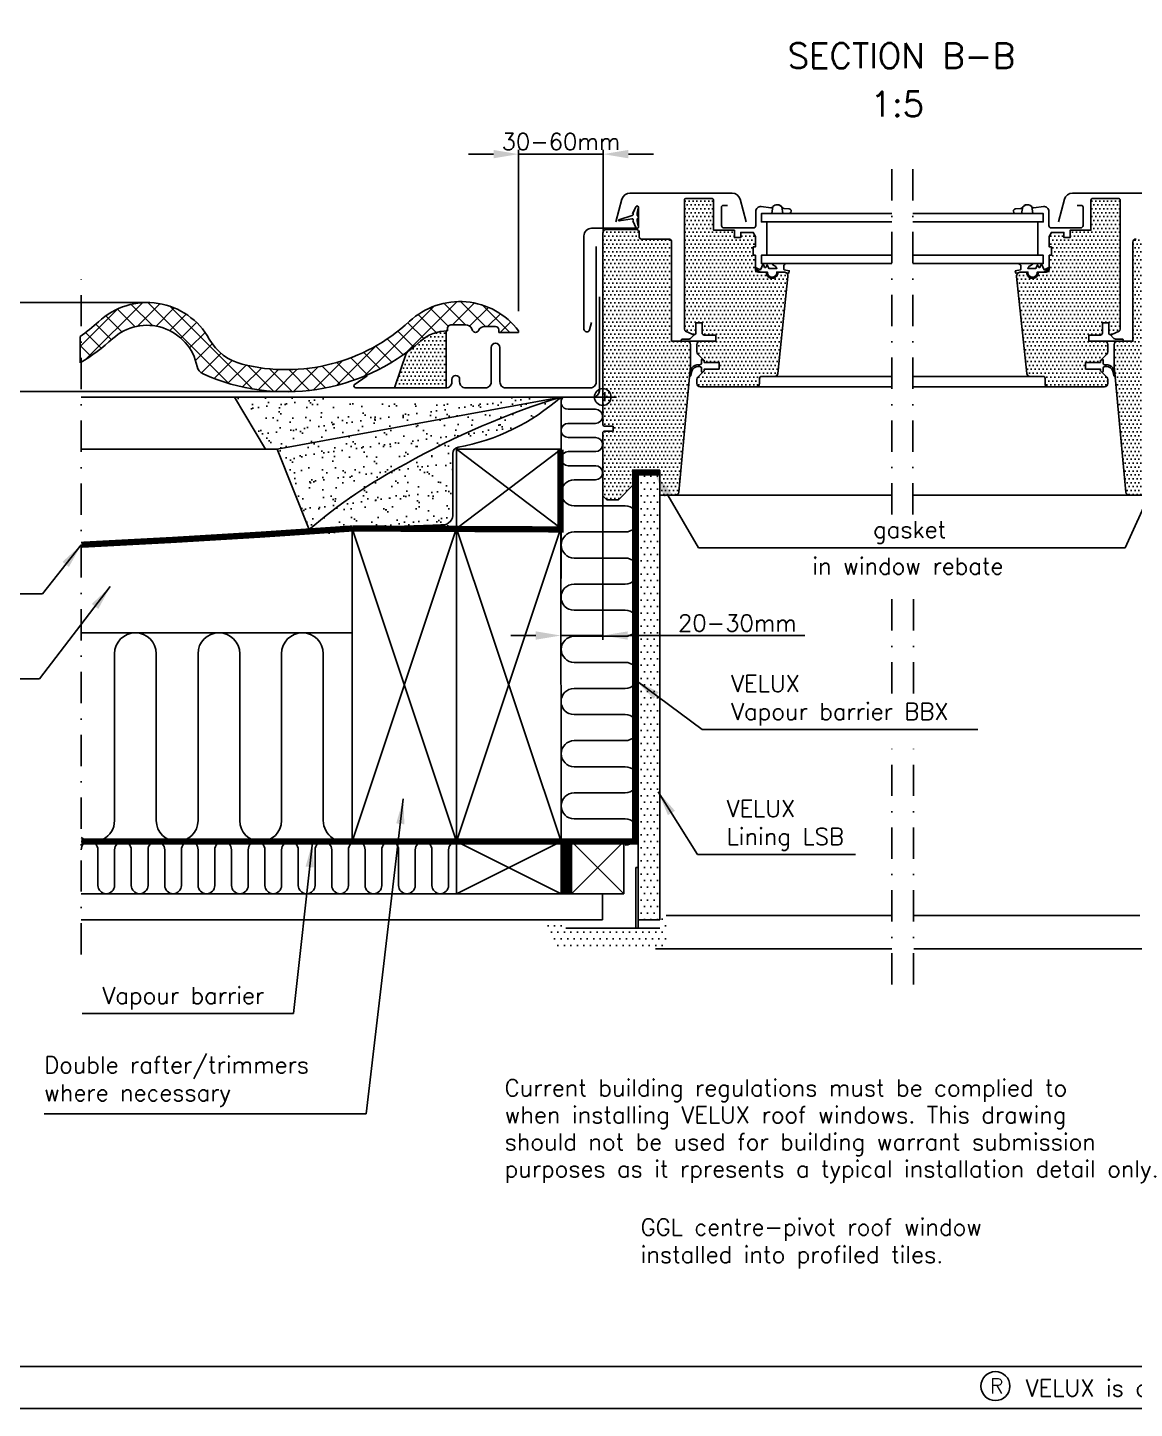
# Model space of a CAD drawing. Extents: x 0 to 1890, y 0 to 1390.
# Drawn here: x 1085 to 1615, y 0 to 662 of the extents above; entities that cross this region are included whole.
import ezdxf
from ezdxf.enums import TextEntityAlignment as Align

# ---------------------------------------------------------------- set-up
doc = ezdxf.new("R2010")
doc.units = 0
doc.header["$LTSCALE"] = 30
doc.header["$MEASUREMENT"] = 0
doc.header["$PDSIZE"] = 2
for name, pattern in [('DASHDOT', [1, 0.5, -0.25, 0, -0.25]), ('DASHED', [0.75, 0.5, -0.25]), ('HIDDEN', [0.375, 0.25, -0.125])]:
    doc.linetypes.add(name, pattern=pattern)
doc.layers.get('0').update_dxf_attribs({"linetype": 'CONTINUOUS'})
doc.layers.get('DEFPOINTS').update_dxf_attribs({"linetype": 'CONTINUOUS'})
for name, color, linetype in [('VELUX_BFX', 9, 'CONTINUOUS'), ('VELUX_FLASHING', 4, 'CONTINUOUS'), ('VELUX_FRAME', 6, 'CONTINUOUS'), ('VELUX_HATCH', 1, 'CONTINUOUS'), ('VELUX_INFO', 6, 'CONTINUOUS'), ('VELUX_INSIDE-COVERING', 7, 'CONTINUOUS'), ('VELUX_INSULATION', 1, 'CONTINUOUS'), ('VELUX_LINNING', 7, 'CONTINUOUS'), ('VELUX_ROOFCONSTRUCTION', 7, 'CONTINUOUS'), ('VELUX_ROOFINGMATERIAL', 3, 'CONTINUOUS'), ('VELUX_ROOFWINDOW', 7, 'CONTINUOUS'), ('VELUX_TEXT', 1, 'CONTINUOUS'), ('VELUX_UNDERROOF', 3, 'DASHED'), ('VELUX_VAPOUR-BARRIER', 1, 'HIDDEN')]:
    doc.layers.add(name, color=color, linetype=linetype)
doc.styles.add('ROMANS', font='romans')
doc.dimstyles.new('MLS_A3_1T5', dxfattribs={"dimtxt": 8, "dimasz": 12, "dimexe": 2, "dimexo": 0, "dimgap": 2, "dimtad": 1, "dimtoh": 1, "dimdec": 0, "dimzin": 0, "dimdsep": 46, "dimtxsty": 'ROMANS', "dimcen": 0.09, "dimclrd": 256, "dimclre": 256, "dimclrt": 256, "dimadec": 0, "dimazin": 0, "dimtfac": 1, "dimtdec": 0, "dimtix": 1, "dimtmove": 0, "dimatfit": 3, "dimfxl": 1, "dimtolj": 1, "dimtzin": 0, "dimarcsym": 0})

# ---------------------------------------------------------------- blocks, each defined once
blk = doc.blocks.new('*D3')
at = {"layer": 'DEFPOINTS', "color": 0}
for p in [(1320.25, 601.01), (1360.83, 563.57), (1320.25, 525.75)]:
    blk.add_point(p, dxfattribs=at)
at = {"layer": 'VELUX_INFO', "lineweight": -2}
for p, q in [((1320.25, 525.75), (1320.25, 603.01)), ((1360.83, 563.57), (1360.83, 603.01)), ((1308.25, 601.01), (1296.25, 601.01)), ((1360.83, 601.01), (1320.25, 601.01)), ((1372.83, 601.01), (1384.83, 601.01))]:
    blk.add_line(p, q, dxfattribs=at)
at = {"layer": 'VELUX_INFO'}
for points in [[(1308.25, 603.01), (1308.25, 599.01), (1320.25, 601.01)], [(1372.83, 603.01), (1372.83, 599.01), (1360.83, 601.01)]]:
    blk.add_solid(points, dxfattribs=at)
at = {"layer": 'VELUX_INFO', "insert": (1340.54, 607.01), "char_height": 8, "attachment_point": 5, "style": 'ROMANS'}
blk.add_mtext('\\A1;30-60mm', dxfattribs=at)
blk = doc.blocks.new('*X2')
at = {"color": 0}
for p, q in [((1066.34, 571.37), (1090.79, 595.81)), ((1104.35, 583.87), (1092.38, 595.84)), ((910.18, 574.31), (928.27, 592.39)), ((912.94, 568.23), (940.02, 595.3)), ((930.15, 581.29), (922.41, 589.03)), ((936.48, 583.8), (928.01, 592.27)), ((944.76, 584.36), (934.6, 594.51)), ((937.6, 584.05), (948.37, 594.82)), ((981.33, 556.62), (942.58, 595.37)), ((946.5, 584.11), (955.2, 592.81)), ((953.14, 581.91), (960.98, 589.75)), ((992.81, 553.98), (953.25, 593.54)), ((1046.2, 560.07), (1079.78, 593.65)), ((1080.68, 581.03), (1072.05, 589.65)), ((1086.52, 584.02), (1077.73, 592.81)), ((1094.73, 584.65), (1084.38, 595)), ((1088.47, 584.65), (1098.97, 595.15)), ((1096.72, 584.07), (1105.73, 593.08)), ((1115.97, 581.09), (1102.94, 594.12)), ((1105.36, 583.87), (1111.5, 590.01)), ((925.1, 577.5), (917.6, 585)), ((958.41, 578.34), (965.9, 585.83)), ((1074.75, 578.11), (1067.19, 585.67)), ((1085.63, 581.82), (1086.2, 582.39)), ((1111.42, 581.09), (1116.42, 586.09)), ((920.29, 573.47), (912.75, 581.01)), ((962.52, 573.62), (969.99, 581.08)), ((965.41, 567.66), (973.42, 575.67)), ((1064.87, 570.31), (1057.26, 577.93)), ((1069.92, 574.1), (1062.39, 581.64)), ((915.2, 569.73), (910.18, 574.74)), ((968.22, 561.63), (977.64, 571.05)), ((1032.96, 555.66), (1051.93, 574.63)), ((1053.87, 563.64), (1045.97, 571.53)), ((1059.52, 566.82), (1051.79, 574.55)), ((974.38, 558.96), (982.99, 567.57)), ((980.99, 556.73), (989.65, 565.39)), ((988.01, 554.91), (997.13, 564.03)), ((1002.8, 552.84), (990.42, 565.22)), ((995.51, 553.57), (1005.25, 563.31)), ((1011.78, 552.69), (1000.87, 563.6)), ((1003.57, 552.79), (1014.17, 563.39)), ((1020.03, 553.28), (1010.08, 563.24)), ((1012.33, 552.71), (1024.21, 564.59)), ((1027.68, 554.47), (1018.4, 563.75)), ((1021.99, 553.53), (1036.03, 567.57)), ((1034.83, 556.16), (1026.05, 564.94)), ((1041.55, 558.28), (1033.15, 566.68)), ((1047.89, 560.78), (1039.77, 568.9))]:
    blk.add_line(p, q, dxfattribs=at)
blk = doc.blocks.new('*D5')
at = {"layer": 'DEFPOINTS', "color": 0}
for p in [(1360.57, 437.33), (1340.45, 435.63), (1360.57, 370.33)]:
    blk.add_point(p, dxfattribs=at)
at = {"layer": 'VELUX_INFO', "lineweight": -2}
for p, q in [((1360.57, 437.33), (1360.57, 368.33)), ((1340.45, 435.63), (1340.45, 368.33)), ((1328.45, 370.33), (1316.45, 370.33)), ((1340.45, 370.33), (1360.57, 370.33)), ((1372.57, 370.33), (1457.34, 370.33))]:
    blk.add_line(p, q, dxfattribs=at)
at = {"layer": 'VELUX_INFO'}
for points in [[(1328.45, 372.33), (1328.45, 368.33), (1340.45, 370.33)], [(1372.57, 372.33), (1372.57, 368.33), (1360.57, 370.33)]]:
    blk.add_solid(points, dxfattribs=at)
at = {"layer": 'VELUX_INFO', "insert": (1425.05, 376.33), "char_height": 8, "attachment_point": 5, "style": 'ROMANS'}
blk.add_mtext('\\A1;20-30mm', dxfattribs=at)
blk = doc.blocks.new('*D25')
at = {"layer": 'DEFPOINTS', "color": 0}
for p in [(1142.62, 529.89), (1071.71, 487.21), (1211.81, 487.21)]:
    blk.add_point(p, dxfattribs=at)
at = {"layer": 'VELUX_INFO', "lineweight": -2}
for p, q in [((1142.62, 529.89), (1069.71, 529.89)), ((1071.71, 517.89), (1071.71, 499.21)), ((1211.81, 487.21), (1069.71, 487.21))]:
    blk.add_line(p, q, dxfattribs=at)
at = {"layer": 'VELUX_INFO'}
for points in [[(1069.71, 517.89), (1073.71, 517.89), (1071.71, 529.89)], [(1069.71, 499.21), (1073.71, 499.21), (1071.71, 487.21)]]:
    blk.add_solid(points, dxfattribs=at)
at = {"layer": 'VELUX_INFO', "insert": (1065.71, 508.55), "char_height": 8, "attachment_point": 5, "rotation": 90, "style": 'ROMANS'}
blk.add_mtext('\\A1;*', dxfattribs=at)
blk = doc.blocks.new('V21_PAKNING')
at = {"layer": 'VELUX_ROOFWINDOW', "const_width": 3}
blk.add_lwpolyline([(27.3, -36.2), (14.8, -36.2)], dxfattribs=at)

msp = doc.modelspace()

# ---------------------------------------------------------------- hatches: boundary and pattern name
at = {"layer": 'VELUX_HATCH', "linetype": 'Continuous'}
h = msp.add_hatch(dxfattribs=at)
h.set_pattern_fill('DOTS', color=256, scale=30, style=0)
h.set_pattern_definition([(0, (1309.1334, 332.9216), (0.9375, 1.875), [0, -1.875])])
edge = h.paths.add_edge_path()
edge.add_line((1375.37, 442.63), (1368.07, 435.33))
edge.add_line((1368.07, 435.33), (1362.57, 435.33))
edge.add_line((1362.57, 435.33), (1360.57, 437.33))
edge.add_line((1360.57, 437.33), (1360.57, 467.83))
edge.add_line((1360.57, 467.83), (1361.07, 468.33))
edge.add_line((1361.07, 468.33), (1365.57, 468.33))
edge.add_line((1365.57, 468.33), (1365.57, 470.73))
edge.add_line((1365.57, 470.73), (1361.07, 470.73))
edge.add_line((1361.07, 470.73), (1360.57, 471.23))
edge.add_line((1360.57, 471.23), (1360.57, 483.13))
edge.add_line((1360.57, 483.13), (1361.57, 483.13))
edge.add_line((1361.57, 483.13), (1361.57, 486.13))
edge.add_line((1361.57, 486.13), (1360.57, 486.13))
edge.add_line((1360.57, 486.13), (1360.57, 563.33))
edge.add_arc((1362.07, 563.33), 1.5, 90, 180, ccw=False)
edge.add_line((1362.07, 564.83), (1376.57, 564.83))
edge.add_arc((1376.57, 563.33), 1.5, 0, 90, ccw=False)
edge.add_line((1378.07, 563.33), (1378.07, 561.33))
edge.add_arc((1379.07, 561.33), 1, 180, 270)
edge.add_line((1379.07, 560.33), (1392.07, 560.33))
edge.add_arc((1392.07, 558.83), 1.5, 0, 90, ccw=False)
edge.add_line((1393.57, 558.83), (1393.57, 511.33))
edge.add_line((1393.57, 511.33), (1401.07, 511.33))
edge.add_arc((1401.07, 509.83), 1.5, 0, 90, ccw=False)
edge.add_line((1402.57, 509.83), (1402.57, 499.33))
edge.add_line((1402.57, 499.33), (1396.98, 438.99))
edge.add_arc((1395.48, 439.13), 1.5, 270, 354.7, ccw=False)
edge.add_line((1395.48, 437.63), (1387.87, 437.63))
edge.add_line((1387.87, 437.63), (1387.87, 449.63))
edge.add_line((1387.87, 449.63), (1375.37, 449.63))
edge.add_line((1375.37, 449.63), (1375.37, 442.63))
edge = h.paths.add_edge_path()
edge.add_arc((1441.67, 544.28), 2.75, -185.21591, 5.21591, ccw=False)
edge.add_line((1438.93, 544.53), (1438.88, 544.53))
edge.add_line((1438.88, 544.53), (1435.17, 544.53))
edge.add_arc((1435.17, 546.03), 1.5, 180, 270, ccw=False)
edge.add_line((1433.67, 546.03), (1433.67, 552.53))
edge.add_line((1433.67, 552.53), (1432.67, 552.53))
edge.add_line((1432.67, 552.53), (1432.67, 556.53))
edge.add_line((1432.67, 556.53), (1433.67, 556.53))
edge.add_line((1433.67, 556.53), (1433.67, 561.53))
edge.add_line((1433.67, 561.53), (1432.67, 563.53))
edge.add_line((1432.67, 563.53), (1426.67, 563.53))
edge.add_line((1426.67, 563.53), (1426.67, 561.03))
edge.add_line((1426.67, 561.03), (1423.67, 561.03))
edge.add_line((1423.67, 561.03), (1423.67, 564.53))
edge.add_line((1423.67, 564.53), (1413.67, 564.53))
edge.add_line((1413.67, 564.53), (1413.67, 578.83))
edge.add_arc((1412.67, 578.83), 1, 0, 90)
edge.add_line((1412.67, 579.83), (1400.67, 579.83))
edge.add_arc((1400.67, 578.83), 1, 90, 180)
edge.add_line((1399.67, 578.83), (1399.67, 517.06))
edge.add_arc((1400.67, 517.06), 1, 180, 244.98311)
edge.add_line((1400.25, 516.16), (1403.75, 514.53))
edge.add_arc((1404.17, 515.43), 1, 244.98311, 360)
edge.add_line((1405.17, 515.43), (1405.17, 520.13))
edge.add_line((1405.17, 520.13), (1408.17, 520.13))
edge.add_line((1408.17, 520.13), (1408.17, 515.33))
edge.add_arc((1409.17, 515.33), 1, 180, 270)
edge.add_line((1409.17, 514.33), (1414.67, 514.33))
edge.add_line((1414.67, 514.33), (1414.67, 511.33))
edge.add_line((1414.67, 511.33), (1407.17, 511.33))
edge.add_arc((1407.17, 509.83), 1.5, 90, 180)
edge.add_line((1405.67, 509.83), (1405.67, 506.25))
edge.add_arc((1407.17, 506.25), 1.5, 180, 225)
edge.add_line((1406.11, 505.19), (1409.17, 502.13))
edge.add_line((1409.17, 502.13), (1409.17, 501.23))
edge.add_line((1409.17, 501.23), (1416.27, 501.23))
edge.add_line((1416.27, 501.23), (1416.27, 498.03))
edge.add_line((1416.27, 498.03), (1409.17, 498.03))
edge.add_line((1409.17, 498.03), (1409.17, 497.13))
edge.add_line((1409.17, 497.13), (1406.11, 494.07))
edge.add_arc((1407.17, 493.01), 1.5, 135, 180)
edge.add_line((1405.67, 493.01), (1405.67, 491.03))
edge.add_arc((1407.17, 491.03), 1.5, 180, 270)
edge.add_line((1407.17, 489.53), (1434.17, 489.53))
edge.add_arc((1434.17, 491.03), 1.5, 270, 360)
edge.add_line((1435.67, 491.03), (1435.67, 493.53))
edge.add_arc((1436.67, 493.53), 1, 90, 180, ccw=False)
edge.add_line((1436.67, 494.53), (1442.92, 494.53))
edge.add_arc((1442.92, 496.03), 1.5, 270, 354)
edge.add_line((1444.41, 495.87), (1449.3, 542.32))
edge.add_arc((1447.31, 542.53), 2, 354, 450)
edge.add_line((1447.31, 544.53), (1444.47, 544.53))
h = msp.add_hatch(dxfattribs=at)
h.set_pattern_fill('DOTS', color=256, scale=30, style=0)
h.set_pattern_definition([(180, (1699.0098, 332.9216), (-0.9375, 1.875), [0, -1.875])])
edge = h.paths.add_edge_path()
edge.add_line((1632.77, 442.63), (1640.07, 435.33))
edge.add_line((1640.07, 435.33), (1645.57, 435.33))
edge.add_line((1645.57, 435.33), (1647.57, 437.33))
edge.add_line((1647.57, 437.33), (1647.57, 467.83))
edge.add_line((1647.57, 467.83), (1647.07, 468.33))
edge.add_line((1647.07, 468.33), (1642.57, 468.33))
edge.add_line((1642.57, 468.33), (1642.57, 470.73))
edge.add_line((1642.57, 470.73), (1647.07, 470.73))
edge.add_line((1647.07, 470.73), (1647.57, 471.23))
edge.add_line((1647.57, 471.23), (1647.57, 483.13))
edge.add_line((1647.57, 483.13), (1646.57, 483.13))
edge.add_line((1646.57, 483.13), (1646.57, 486.13))
edge.add_line((1646.57, 486.13), (1647.57, 486.13))
edge.add_line((1647.57, 486.13), (1647.57, 563.33))
edge.add_ellipse((1646.07, 563.33), major_axis=(-1.06, 1.06), ratio=1, start_angle=225, end_angle=315)
edge.add_line((1646.07, 564.83), (1631.57, 564.83))
edge.add_ellipse((1631.57, 563.33), major_axis=(1.06, 1.06), ratio=1, start_angle=45, end_angle=135)
edge.add_line((1630.07, 563.33), (1630.07, 561.33))
edge.add_ellipse((1629.07, 561.33), major_axis=(0.707, 0.707), ratio=1, start_angle=225, end_angle=315, ccw=False)
edge.add_line((1629.07, 560.33), (1616.07, 560.33))
edge.add_ellipse((1616.07, 558.83), major_axis=(1.06, 1.06), ratio=1, start_angle=45, end_angle=135)
edge.add_line((1614.57, 558.83), (1614.57, 511.33))
edge.add_line((1614.57, 511.33), (1607.07, 511.33))
edge.add_ellipse((1607.07, 509.83), major_axis=(1.06, 1.06), ratio=1, start_angle=45, end_angle=135)
edge.add_line((1605.57, 509.83), (1605.57, 499.33))
edge.add_line((1605.57, 499.33), (1611.17, 438.99))
edge.add_ellipse((1612.66, 439.13), major_axis=(1.06, 1.06), ratio=1, start_angle=140.3, end_angle=225)
edge.add_line((1612.66, 437.63), (1620.27, 437.63))
edge.add_line((1620.27, 437.63), (1620.27, 449.63))
edge.add_line((1620.27, 449.63), (1632.77, 449.63))
edge.add_line((1632.77, 449.63), (1632.77, 442.63))
edge = h.paths.add_edge_path()
edge.add_ellipse((1566.47, 544.28), major_axis=(-1.94, 1.94), ratio=1, start_angle=39.78409, end_angle=230.21591)
edge.add_line((1569.21, 544.53), (1569.26, 544.53))
edge.add_line((1569.26, 544.53), (1572.97, 544.53))
edge.add_ellipse((1572.97, 546.03), major_axis=(1.06, 1.06), ratio=1, start_angle=225, end_angle=315)
edge.add_line((1574.47, 546.03), (1574.47, 552.53))
edge.add_line((1574.47, 552.53), (1575.47, 552.53))
edge.add_line((1575.47, 552.53), (1575.47, 556.53))
edge.add_line((1575.47, 556.53), (1574.47, 556.53))
edge.add_line((1574.47, 556.53), (1574.47, 561.53))
edge.add_line((1574.47, 561.53), (1575.47, 563.53))
edge.add_line((1575.47, 563.53), (1581.47, 563.53))
edge.add_line((1581.47, 563.53), (1581.47, 561.03))
edge.add_line((1581.47, 561.03), (1584.47, 561.03))
edge.add_line((1584.47, 561.03), (1584.47, 564.53))
edge.add_line((1584.47, 564.53), (1594.47, 564.53))
edge.add_line((1594.47, 564.53), (1594.47, 578.83))
edge.add_ellipse((1595.47, 578.83), major_axis=(-0.707, 0.707), ratio=1, start_angle=-45, end_angle=45, ccw=False)
edge.add_line((1595.47, 579.83), (1607.47, 579.83))
edge.add_ellipse((1607.47, 578.83), major_axis=(-0.707, 0.707), ratio=1, start_angle=225, end_angle=315, ccw=False)
edge.add_line((1608.47, 578.83), (1608.47, 517.06))
edge.add_ellipse((1607.47, 517.06), major_axis=(0.707, 0.707), ratio=1, start_angle=250.01689, end_angle=315, ccw=False)
edge.add_line((1607.89, 516.16), (1604.39, 514.53))
edge.add_ellipse((1603.97, 515.43), major_axis=(0.707, 0.707), ratio=1, start_angle=135, end_angle=250.01689, ccw=False)
edge.add_line((1602.97, 515.43), (1602.97, 520.13))
edge.add_line((1602.97, 520.13), (1599.97, 520.13))
edge.add_line((1599.97, 520.13), (1599.97, 515.33))
edge.add_ellipse((1598.97, 515.33), major_axis=(0.707, 0.707), ratio=1, start_angle=225, end_angle=315, ccw=False)
edge.add_line((1598.97, 514.33), (1593.47, 514.33))
edge.add_line((1593.47, 514.33), (1593.47, 511.33))
edge.add_line((1593.47, 511.33), (1600.97, 511.33))
edge.add_ellipse((1600.97, 509.83), major_axis=(1.06, 1.06), ratio=1, start_angle=315, end_angle=405, ccw=False)
edge.add_line((1602.47, 509.83), (1602.47, 506.25))
edge.add_ellipse((1600.97, 506.25), major_axis=(1.06, 1.06), ratio=1, start_angle=270, end_angle=315, ccw=False)
edge.add_line((1602.03, 505.19), (1598.97, 502.13))
edge.add_line((1598.97, 502.13), (1598.97, 501.23))
edge.add_line((1598.97, 501.23), (1591.87, 501.23))
edge.add_line((1591.87, 501.23), (1591.87, 498.03))
edge.add_line((1591.87, 498.03), (1598.97, 498.03))
edge.add_line((1598.97, 498.03), (1598.97, 497.13))
edge.add_line((1598.97, 497.13), (1602.03, 494.07))
edge.add_ellipse((1600.97, 493.01), major_axis=(1.06, 1.06), ratio=1, start_angle=315, end_angle=360, ccw=False)
edge.add_line((1602.47, 493.01), (1602.47, 491.03))
edge.add_ellipse((1600.97, 491.03), major_axis=(1.06, 1.06), ratio=1, start_angle=225, end_angle=315, ccw=False)
edge.add_line((1600.97, 489.53), (1573.97, 489.53))
edge.add_ellipse((1573.97, 491.03), major_axis=(-1.06, 1.06), ratio=1, start_angle=45, end_angle=135, ccw=False)
edge.add_line((1572.47, 491.03), (1572.47, 493.53))
edge.add_ellipse((1571.47, 493.53), major_axis=(0.707, 0.707), ratio=1, start_angle=315, end_angle=405)
edge.add_line((1571.47, 494.53), (1565.22, 494.53))
edge.add_ellipse((1565.22, 496.03), major_axis=(1.06, 1.06), ratio=1, start_angle=141, end_angle=225, ccw=False)
edge.add_line((1563.73, 495.87), (1558.85, 542.32))
edge.add_ellipse((1560.84, 542.53), major_axis=(1.41, 1.41), ratio=1, start_angle=45, end_angle=141, ccw=False)
edge.add_line((1560.84, 544.53), (1563.68, 544.53))
h = msp.add_hatch(dxfattribs=at)
h.set_pattern_fill('DOTS', color=256, scale=30, style=0)
h.set_pattern_definition([(0, (199.0998, -24.735), (0.9375, 1.875), [0, -1.875])])
h.paths.add_polyline_path([(1285.51, 516.32, 0.169616), (1273.35, 511.48, -0.02263), (1266.47, 505.96), (1260.8, 489.04), (1285.51, 489.04)])
h = msp.add_hatch(dxfattribs=at)
h.set_pattern_fill('AR-SAND', color=256, scale=5, style=0)
h.set_pattern_definition([(37.5, (199.1, -65.816), (-0.314967, 9.63412), [0, -7.6, 0, -8.5, 0, -8.125]), (7.5, (199.1, -65.816), (8.84888, 14.11073), [0, -4.1, 0, -6.85, 0, -2.625]), (327.5, (192.95, -65.816), (15.57071, 0.028295), [0, -2.5, 0, -9, 0, -11.75]), (317.5, (192.95, -65.816), (15.03063, 4.38838), [0, -1.25, 0, -5.9, 0, -6.75])])
h.paths.add_polyline_path([(1266.22, 452.65, 0.088009), (1219.87, 418.75), (1282.94, 420.83, 0.000119), (1284.32, 420.89, 0.408899), (1288.75, 426.39), (1288.75, 457.56, -0.365436), (1291.24, 460.52, 0.135928), (1340.57, 484.62), (1340.56, 484.62, 0.054506)])
h.paths.add_polyline_path([(1266.22, 452.65, -0.054506), (1340.56, 484.62), (1340.56, 484.62), (1204.57, 459.63), (1219.87, 418.75, -0.088009)])
h.paths.add_polyline_path([(1340.56, 484.62), (1184.11, 484.62), (1199.04, 459.63), (1204.57, 459.63)])
h = msp.add_hatch(dxfattribs=at)
h.set_pattern_fill('DOTS', color=256, scale=50, style=0)
h.set_pattern_definition([(0, (189.8773, -65.816), (1.5625, 3.125), [0, -3.125])])
h.paths.add_polyline_path([(1387.87, 448.43), (1377.47, 448.43), (1377.47, 427.32, -0.089803), (1377.47, 425.09), (1377.47, 401.99, -0.06289), (1377.47, 400.43), (1377.47, 376.99, -0.06289), (1377.47, 375.43), (1377.47, 351.99, -0.06289), (1377.47, 350.43), (1377.47, 326.99, -0.06289), (1377.47, 325.43), (1377.47, 243.73), (1377.6, 243.03), (1377.47, 243.01), (1377.47, 232.63), (1387.87, 232.63), (1387.87, 236.43)])
h = msp.add_hatch(dxfattribs=at)
h.set_pattern_fill('DOTS', color=256, scale=50, style=0)
h.paths.add_polyline_path([(1385.87, 220.13, 0.414214), (1390.87, 225.13), (1390.87, 236.13), (1387.87, 236.13), (1387.87, 229.13), (1342.87, 229.13), (1342.87, 234.13), (1337.57, 234.13, -0.414214), (1335.57, 232.13), (1334.87, 232.13, 0.493145), (1333.91, 230.87), (1335.79, 223.83, 0.339454), (1340.62, 220.13)])

# ---------------------------------------------------------------- linework, layer by layer
at = {"layer": 'VELUX_BFX'}
for points in [[(1358.93, 532.61), (1358.93, 487.62, -0.408932), (1355.99, 484.62), (1184.11, 484.62), (1199.04, 459.63), (1204.57, 459.63), (1219.87, 421.2), (1283.75, 423.31, 0.442276), (1288.75, 428.84), (1288.75, 457.56, -0.365436), (1291.24, 460.52, 0.135941), (1340.57, 484.63), (1204.57, 459.63)], [(1340.57, 484.63, 0.054514), (1266.22, 452.65, 0.054046), (1219.87, 421.2, -0.109041)]]:
    msp.add_lwpolyline(points, format="xyb", dxfattribs=at)
at = {"layer": 'VELUX_FLASHING'}
for p, q in [((1285.51, 489.04), (1285.51, 516.33)), ((1260.8, 489.04), (1266.47, 505.96))]:
    msp.add_line(p, q, dxfattribs=at)
msp.add_lwpolyline([(1247.77, 494.81), (1241.41, 490.46, 0.548619), (1242.31, 489.04), (1285.51, 489.04, 0.414214), (1288.31, 491.84), (1288.31, 493.09, -1), (1292.01, 493.09), (1292.01, 491.85, 0.414214), (1294.81, 489.05), (1304.31, 489.05, 0.414214), (1307.11, 491.85), (1307.11, 508.35, -1), (1311.31, 508.35), (1311.31, 491.85, 0.414214), (1314.11, 489.05), (1354.61, 489.05, 0.414214), (1357.41, 491.85), (1357.41, 556.75)], format="xyb", dxfattribs=at)
at = {"layer": 'VELUX_FRAME'}
for points in [[(0, 1390), (0, 0), (1890, 0), (1890, 1390)], [(20, 20), (1870, 20), (1870, 1370), (20, 1370)]]:
    msp.add_lwpolyline(points, close=True, dxfattribs=at)
at = {"layer": 'VELUX_FRAME', "color": 1}
msp.add_circle((1548.66, 10.68), 6.94, dxfattribs=at)
at = {"layer": 'VELUX_HATCH'}
msp.add_line((1110.21, 513.65), (1110.21, 501.03), dxfattribs=at)
at = {"layer": 'VELUX_INFO', "color": 1, "linetype": 'DASHDOT'}
for p, q in [((1499.07, 428.3), (1499.07, 594.75)), ((1509.07, 428.3), (1509.07, 594.75)), ((1110.72, 217.51), (1110.72, 546.58)), ((1499.07, 342.62), (1499.07, 390.72)), ((1509.36, 342.62), (1509.36, 391.07)), ((1499.07, 203.15), (1499.07, 321.54)), ((1509.36, 203.15), (1509.36, 322.01))]:
    msp.add_line(p, q, dxfattribs=at)
at = {"layer": 'VELUX_INSIDE-COVERING'}
for p, q in [((1360.46, 246.63), (1110.72, 246.63)), ((1360.46, 234.13), (1360.46, 246.63)), ((1360.46, 234.13), (1110.72, 234.13))]:
    msp.add_line(p, q, dxfattribs=at)
at = {"layer": 'VELUX_INSULATION'}
for p, q in [((1110.72, 371.63), (1240.57, 371.63)), ((1110.72, 271.69), (1240.57, 271.63)), ((1340.57, 271.63), (1340.57, 246.63))]:
    msp.add_line(p, q, dxfattribs=at)
for points in [[(1371.27, 269.96, 1), (1371.27, 282.46), (1346.91, 282.46, -1), (1346.91, 294.96), (1371.27, 294.96, 1), (1371.27, 307.46), (1346.91, 307.46, -1), (1346.91, 319.96), (1371.27, 319.96, 1), (1371.27, 332.46), (1346.82, 332.46, -1), (1346.82, 344.96), (1371.27, 344.96, 1), (1371.27, 357.46), (1346.91, 357.46, -1), (1346.91, 369.96), (1371.27, 369.96, 1), (1371.27, 382.46), (1346.82, 382.46, -1), (1346.82, 394.96), (1371.27, 394.96, 1), (1371.27, 407.46), (1346.91, 407.46, -1), (1346.91, 419.96), (1371.32, 419.96, 1), (1371.32, 432.46), (1346.91, 432.46, -1), (1346.91, 444.96), (1357.12, 444.96, 1), (1357.12, 451.71), (1343.95, 451.71, -1), (1343.95, 458.47), (1357.12, 458.47, 1), (1357.12, 465.23), (1343.95, 465.23, -1), (1343.95, 471.99), (1357.12, 471.99, 1), (1357.12, 478.74), (1343.95, 478.74, -0.686834), (1341.69, 484.63)], [(1110.72, 273.58, 0.61554), (1126.66, 281.63), (1126.66, 361.63, -1), (1146.66, 361.63), (1146.66, 281.63, 1), (1166.66, 281.63), (1166.66, 361.63, -1), (1186.66, 361.63), (1186.66, 281.63, 1), (1206.66, 281.63), (1206.66, 361.63, -1), (1226.66, 361.63), (1226.66, 281.63, 0.537404), (1240.57, 272.42, 0.537404)], [(1110.7, 267.63, -0.99469), (1118.7, 267.63), (1118.7, 250.63, 1), (1126.7, 250.63), (1126.7, 267.63, -1), (1134.7, 267.63), (1134.7, 250.63, 1), (1142.7, 250.63), (1142.7, 267.63, -1), (1150.7, 267.63), (1150.7, 250.63, 1), (1158.7, 250.63), (1158.7, 267.63, -1), (1166.7, 267.63), (1166.7, 250.63, 1), (1174.7, 250.63), (1174.7, 267.63, -1), (1182.7, 267.63), (1182.7, 250.63, 1), (1190.7, 250.63), (1190.71, 267.63, -0.99469), (1198.71, 267.63), (1198.71, 250.63, 1), (1206.71, 250.63), (1206.71, 267.63, -1), (1214.71, 267.63), (1214.71, 250.63, 1), (1222.71, 250.63), (1222.71, 267.63, -1), (1230.71, 267.63), (1230.71, 250.63, 1), (1238.71, 250.63), (1238.71, 267.63, -1), (1246.71, 267.63), (1246.71, 250.63, 1), (1254.71, 250.63), (1254.71, 267.63, -1), (1262.71, 267.63), (1262.71, 250.63, 1), (1270.71, 250.63), (1270.72, 267.63, -0.99469), (1278.72, 267.63), (1278.72, 250.63, 1), (1286.72, 250.63), (1286.72, 267.63, -0.414213), (1290.72, 271.63, -0.414213)]]:
    msp.add_lwpolyline(points, format="xyb", dxfattribs=at)
at = {"layer": 'VELUX_LINNING'}
for p, q in [((1377.47, 449.63), (1377.47, 234.13)), ((1387.87, 449.63), (1387.87, 234.13)), ((1387.87, 234.13), (1377.47, 234.13)), ((1390.87, 236.13), (1499.07, 236.13)), ((1617.85, 236.13), (1509.65, 236.13)), ((1387.87, 230.13), (1342.87, 230.13)), ((1385.87, 220.13), (1499.07, 220.13)), ((1622.85, 220.13), (1509.65, 220.13))]:
    msp.add_line(p, q, dxfattribs=at)
at = {"layer": 'VELUX_LINNING', "flags": 128}
msp.add_lwpolyline([(1376.47, 230.13), (1376.47, 259.13), (1377.47, 259.13), (1377.47, 230.13)], dxfattribs=at)
at = {"layer": 'VELUX_ROOFCONSTRUCTION'}
for p, q in [((1340.57, 484.63), (1110.72, 484.63)), ((1340.57, 484.63), (1340.57, 397.63)), ((1199.04, 459.63), (1110.72, 459.63)), ((1290.57, 421.63), (1340.57, 459.63)), ((1290.57, 459.63), (1290.57, 421.63)), ((1340.57, 421.63), (1290.57, 459.63)), ((1340.57, 459.63), (1290.57, 459.63)), ((1340.57, 459.63), (1290.57, 459.63)), ((1290.48, 421.72), (1240.57, 271.65)), ((1240.57, 421.63), (1290.57, 271.63)), ((1240.57, 421.63), (1240.57, 271.65)), ((1240.57, 421.63), (1290.57, 421.63)), ((1340.48, 421.72), (1290.57, 271.63)), ((1290.57, 421.63), (1340.57, 271.63)), ((1340.57, 421.63), (1290.57, 421.63)), ((1290.57, 421.63), (1340.57, 421.63)), ((1290.57, 421.63), (1290.57, 271.63)), ((1340.57, 271.63), (1340.48, 421.72)), ((1240.57, 271.65), (1290.57, 271.63)), ((1290.57, 271.63), (1340.57, 271.63)), ((1290.57, 246.57), (1340.57, 271.63)), ((1340.57, 246.57), (1290.57, 271.62)), ((1345.62, 246.63), (1370.62, 271.63)), ((1370.62, 246.63), (1345.62, 271.63))]:
    msp.add_line(p, q, dxfattribs=at)
msp.add_lwpolyline([(1290.57, 271.63), (1340.57, 271.63), (1340.57, 246.63), (1290.57, 246.63)], close=True, dxfattribs=at)
msp.add_lwpolyline([(1345.62, 246.63), (1345.62, 271.63), (1370.62, 271.63), (1370.62, 246.63), (1345.62, 246.63)], dxfattribs=at)
at = {"layer": 'VELUX_ROOFINGMATERIAL'}
for p, q in [((1286.23, 517.72), (1286.23, 516.34)), ((1294.91, 519.17), (1287.81, 519.17)), ((1298.17, 516.52), (1297.79, 517.34)), ((1309.14, 518.38), (1303.94, 518.38)), ((1310.72, 516.8), (1310.72, 515.6)), ((1320.25, 516.37), (1320.25, 515.6)), ((1320.25, 515.6), (1310.72, 515.6))]:
    msp.add_line(p, q, dxfattribs=at)
msp.add_lwpolyline([(1110.21, 501.03, 0.04998), (1125.81, 512.63, -0.585026), (1166.19, 499.29, 0.243783), (1169.05, 495.69)], format="xyb", dxfattribs=at)
for centre, radius, start, end in [((1142.25, 495.76), 34.13, 29.20078, 133.01469), ((1292.07, 494.97), 35.39, 37.22441, 132.82903), ((1060.1, 584.66), 86.92, 305.20847, 312.63208), ((1208.93, 584.66), 86.92, 255.93012, 312.82903), ((1286.37, 496.49), 19.86, 90.38635, 130.96926), ((1287.81, 517.58), 1.59, 90, 174.99946), ((1294.91, 515.99), 3.18, 25, 90), ((1299.61, 517.19), 1.59, 205, 270), ((1299.61, 517.19), 1.59, 270, 335), ((1303.94, 515.21), 3.18, 90, 155), ((1309.14, 516.8), 1.59, 0, 90), ((1208.93, 584.66), 97.5, 245.86113, 311.35706), ((1193.88, 524.61), 25.01, 209.20078, 255.93012)]:
    msp.add_arc(centre, radius, start, end, dxfattribs=at)
at = {"layer": 'VELUX_ROOFWINDOW'}
for p, q in [((1360.57, 486.13), (1360.57, 563.33)), ((1362.07, 564.83), (1376.57, 564.83)), ((1378.07, 563.33), (1378.07, 561.33)), ((1379.07, 560.33), (1392.07, 560.33)), ((1393.57, 558.83), (1393.57, 511.33)), ((1393.57, 511.33), (1401.07, 511.33)), ((1402.57, 509.83), (1402.57, 499.33)), ((1402.57, 499.33), (1396.98, 438.99)), ((1442.92, 494.53), (1499.07, 494.53)), ((1509.07, 494.53), (1565.22, 494.53)), ((1361.57, 486.13), (1360.57, 486.13)), ((1360.57, 471.23), (1360.57, 483.13)), ((1360.57, 483.13), (1361.57, 483.13)), ((1361.57, 483.13), (1361.57, 486.13)), ((1499.07, 489.53), (1434.17, 489.53)), ((1573.97, 489.53), (1509.07, 489.53)), ((1361.07, 470.73), (1360.57, 471.23)), ((1365.57, 470.73), (1361.07, 470.73)), ((1365.57, 468.33), (1365.57, 470.73)), ((1360.57, 467.83), (1361.07, 468.33)), ((1360.57, 437.33), (1360.57, 467.83)), ((1361.07, 468.33), (1365.57, 468.33)), ((1387.87, 449.63), (1375.37, 449.63)), ((1375.37, 449.63), (1375.37, 442.63)), ((1387.87, 437.63), (1387.87, 449.63)), ((1362.57, 435.33), (1360.57, 437.33)), ((1375.37, 442.63), (1368.07, 435.33)), ((1395.48, 437.63), (1387.87, 437.63)), ((1395.48, 437.63), (1499.07, 437.63)), ((1509.07, 437.63), (1612.66, 437.63)), ((1368.07, 435.33), (1362.57, 435.33))]:
    msp.add_line(p, q, dxfattribs=at)
at = {"layer": 'VELUX_ROOFWINDOW', "color": 1}
for p, q in [((1439.19, 568.53), (1439.19, 552.53)), ((1568.95, 568.53), (1568.95, 552.53)), ((1360.57, 478.13), (1360.57, 491.13)), ((1367.07, 484.63), (1354.07, 484.63))]:
    msp.add_line(p, q, dxfattribs=at)
at = {"layer": 'VELUX_ROOFWINDOW', "color": 4}
for points in [[(1429.27, 568.59), (1426.37, 579.37, 0.339229), (1422.51, 582.33), (1373.64, 582.33, 0.339229), (1369.78, 579.37), (1366.88, 568.59)], [(1578.88, 568.59), (1581.77, 579.37, -0.339229), (1585.64, 582.33), (1634.5, 582.33, -0.339229), (1638.37, 579.37), (1641.26, 568.59)], [(1355.17, 520.36), (1354.23, 516.83, -0.876976), (1351.57, 517.18), (1351.57, 561.83, -0.414214), (1355.22, 565.48), (1377.02, 565.48, 0.414214), (1377.72, 566.18), (1377.72, 575.48, 0.802585), (1376.39, 575.77), (1374.85, 572.47)], [(1420.37, 576.43), (1418.27, 576.43, 0.414214), (1417.47, 575.63), (1417.47, 566.83, 0.414214), (1418.67, 565.63), (1432.67, 565.63, 0.414214), (1433.87, 566.83), (1433.87, 573.58, -0.447795), (1436.43, 575.86), (1441.1, 575.33, 0.263532), (1441.83, 575.64, -0.529673), (1446.62, 575.37, 0.248928), (1447.26, 574.98), (1449.79, 574.84, -1.000942), (1449.66, 572.54), (1447.03, 572.71)], [(1587.77, 576.43), (1589.87, 576.43, -0.414214), (1590.67, 575.63), (1590.67, 566.83, -0.414214), (1589.47, 565.63), (1575.47, 565.63, -0.414214), (1574.27, 566.83), (1574.27, 573.58, 0.447795), (1571.71, 575.86), (1567.04, 575.33, -0.263532), (1566.31, 575.64, 0.529673), (1561.52, 575.37, -0.248928), (1560.88, 574.98), (1558.36, 574.84, 1.000942), (1558.48, 572.54), (1561.12, 572.71)]]:
    msp.add_lwpolyline(points, format="xyb", dxfattribs=at)
at = {"layer": 'VELUX_ROOFWINDOW', "color": 1}
for points in [[(1377.69, 566.44, -0.940052), (1376.39, 565.93), (1375.07, 568.76, -0.232778), (1375.08, 569.2, 0.540065), (1374.59, 570.08), (1368.5, 569.03, -0.933698), (1368.3, 569.59), (1374.59, 571.58, 0.540065), (1375.08, 572.45, -0.232778), (1375.07, 572.9), (1376.39, 575.72, -0.940052), (1377.69, 575.21, 0.05842), (1377.01, 571.81, 0.352853), (1377.23, 571.5, -0.742604), (1377.23, 570.16, 0.352853), (1377.01, 569.85, 0.05842)], [(1442.02, 575.87), (1441.54, 572.53), (1446.9, 572.53), (1446.34, 575.7, 0.446522)], [(1566.12, 575.87), (1566.6, 572.53), (1561.24, 572.53), (1561.81, 575.7, -0.446522)]]:
    msp.add_lwpolyline(points, format="xyb", close=True, dxfattribs=at)
at = {"layer": 'VELUX_ROOFWINDOW'}
for points in [[(1444.41, 544.53, -1.095445), (1438.93, 544.53), (1438.88, 544.53), (1435.17, 544.53, -0.414214), (1433.67, 546.03), (1433.67, 552.53), (1432.67, 552.53), (1432.67, 556.53), (1433.67, 556.53), (1433.67, 561.53), (1432.67, 563.53), (1426.67, 563.53), (1426.67, 561.03), (1423.67, 561.03), (1423.67, 564.53), (1413.67, 564.53), (1413.67, 578.83, 0.414214), (1412.67, 579.83), (1400.67, 579.83, 0.414214), (1399.67, 578.83), (1399.67, 517.06, 0.291393), (1400.25, 516.16), (1403.75, 514.53, 0.548715), (1405.17, 515.43), (1405.17, 520.13), (1408.17, 520.13), (1408.17, 515.33, 0.414214), (1409.17, 514.33), (1414.67, 514.33), (1414.67, 511.33), (1407.17, 511.33, 0.414214), (1405.67, 509.83), (1405.67, 506.25, 0.198912), (1406.11, 505.19), (1409.17, 502.13), (1409.17, 501.23), (1416.27, 501.23), (1416.27, 498.03), (1409.17, 498.03), (1409.17, 497.13), (1406.11, 494.07, 0.198912), (1405.67, 493.01), (1405.67, 491.03, 0.414214), (1407.17, 489.53), (1434.17, 489.53, 0.414214), (1435.67, 491.03), (1435.67, 493.53, -0.414214), (1436.67, 494.53), (1442.92, 494.53, 0.383864), (1444.41, 495.87), (1449.3, 542.32, 0.445229), (1447.31, 544.53), (1444.47, 544.53)], [(1563.73, 544.53, 1.095445), (1569.21, 544.53), (1569.26, 544.53), (1572.97, 544.53, 0.414214), (1574.47, 546.03), (1574.47, 552.53), (1575.47, 552.53), (1575.47, 556.53), (1574.47, 556.53), (1574.47, 561.53), (1575.47, 563.53), (1581.47, 563.53), (1581.47, 561.03), (1584.47, 561.03), (1584.47, 564.53), (1594.47, 564.53), (1594.47, 578.83, -0.414214), (1595.47, 579.83), (1607.47, 579.83, -0.414214), (1608.47, 578.83), (1608.47, 517.06, -0.291393), (1607.89, 516.16), (1604.39, 514.53, -0.548715), (1602.97, 515.43), (1602.97, 520.13), (1599.97, 520.13), (1599.97, 515.33, -0.414214), (1598.97, 514.33), (1593.47, 514.33), (1593.47, 511.33), (1600.97, 511.33, -0.414214), (1602.47, 509.83), (1602.47, 506.25, -0.198912), (1602.03, 505.19), (1598.97, 502.13), (1598.97, 501.23), (1591.87, 501.23), (1591.87, 498.03), (1598.97, 498.03), (1598.97, 497.13), (1602.03, 494.07, -0.198912), (1602.47, 493.01), (1602.47, 491.03, -0.414214), (1600.97, 489.53), (1573.97, 489.53, -0.414214), (1572.47, 491.03), (1572.47, 493.53, 0.414214), (1571.47, 494.53), (1565.22, 494.53, -0.383864), (1563.73, 495.87), (1558.85, 542.32, -0.445229), (1560.84, 544.53), (1563.68, 544.53)], [(1616.07, 560.33, 0.414214), (1614.57, 558.83), (1614.57, 511.33), (1607.07, 511.33, 0.414214), (1605.57, 509.83), (1605.57, 499.33), (1611.17, 438.99, 0.387373), (1612.66, 437.63), (1620.27, 437.63)]]:
    msp.add_lwpolyline(points, format="xyb", dxfattribs=at)
at = {"layer": 'VELUX_ROOFWINDOW', "color": 1}
for points in [[(1499.07, 572.53), (1436.57, 572.53), (1436.57, 568.53), (1499.07, 568.53)], [(1509.07, 572.53), (1571.57, 572.53), (1571.57, 568.53), (1509.07, 568.53)], [(1499.07, 552.53), (1436.57, 552.53), (1436.57, 548.53), (1499.07, 548.53)], [(1509.07, 552.53), (1571.57, 552.53), (1571.57, 548.53), (1509.07, 548.53)]]:
    msp.add_lwpolyline(points, dxfattribs=at)
for points in [[(1443.34, 547.4, 0.163583), (1444, 546.23), (1440.05, 546.23), (1439.25, 548.03), (1438.67, 546.74, -0.649408), (1438.12, 546.74), (1437.37, 548.43), (1436.08, 545.54), (1434.11, 546.58, 0.946797), (1433.81, 546.07), (1436.08, 544.53), (1439.42, 544.53), (1439.42, 544.28, 1), (1443.92, 544.28), (1443.92, 544.53), (1447, 544.53), (1449.73, 544.05), (1449.92, 545.13), (1447.5, 545.56, -0.36397), (1447.25, 545.85), (1447.25, 547.77, 0.016963), (1448.27, 548.53), (1441.47, 548.53, 0.197791), (1443.34, 547.4)], [(1564.81, 547.4, -0.163583), (1564.14, 546.23), (1568.09, 546.23), (1568.9, 548.03), (1569.47, 546.74, 0.649408), (1570.02, 546.74), (1570.78, 548.43), (1572.06, 545.54), (1574.03, 546.58, -0.946797), (1574.34, 546.07), (1572.06, 544.53), (1568.72, 544.53), (1568.72, 544.28, -1), (1564.22, 544.28), (1564.22, 544.53), (1561.15, 544.53), (1558.41, 544.05), (1558.22, 545.13), (1560.65, 545.56, 0.36397), (1560.9, 545.85), (1560.9, 547.77, -0.016963), (1559.87, 548.53), (1566.68, 548.53, -0.197791), (1564.81, 547.4)], [(1398.7, 511.33, -1.245607), (1398.71, 512.3), (1401.5, 512.3, 0.210278), (1402.98, 512.95), (1404.34, 514.45, 0.358629), (1405.17, 515.44), (1405.17, 520.13), (1408.17, 520.13), (1408.17, 515.33, 0.414214), (1409.17, 514.33), (1414.67, 514.33), (1414.67, 511.33), (1398.49, 511.33)], [(1609.44, 511.33, 1.245607), (1609.43, 512.3), (1606.64, 512.3, -0.210278), (1605.17, 512.95), (1603.8, 514.45, -0.358629), (1602.97, 515.44), (1602.97, 520.13), (1599.97, 520.13), (1599.97, 515.33, -0.414214), (1598.97, 514.33), (1593.47, 514.33), (1593.47, 511.33), (1609.65, 511.33)], [(1402.16, 494.9), (1402.84, 497.68, -0.334355), (1405.63, 499.97), (1406.99, 500.03), (1407.46, 500.18, 0.32499), (1407.87, 500.75), (1407.87, 502.43, -0.668179), (1408.39, 502.64), (1409.09, 501.94, -0.198912), (1409.17, 501.73), (1409.17, 501.23), (1416.27, 501.23), (1416.27, 498.03), (1409.17, 498.03), (1409.17, 497.33, -0.198912), (1409.09, 497.12), (1408.56, 496.59, -0.668179), (1407.87, 496.87), (1407.87, 498.51, 0.32499), (1407.46, 499.08), (1406.99, 499.23), (1406.3, 499.26, 0.357566), (1403.27, 496.97), (1402.76, 494.9, -1.272466), (1402.2, 495.04)], [(1605.98, 494.9), (1605.3, 497.68, 0.334355), (1602.51, 499.97), (1601.15, 500.03), (1600.68, 500.18, -0.32499), (1600.27, 500.75), (1600.27, 502.43, 0.668179), (1599.76, 502.64), (1599.06, 501.94, 0.198912), (1598.97, 501.73), (1598.97, 501.23), (1591.87, 501.23), (1591.87, 498.03), (1598.97, 498.03), (1598.97, 497.33, 0.198912), (1599.06, 497.12), (1599.59, 496.59, 0.668179), (1600.27, 496.87), (1600.27, 498.51, -0.32499), (1600.68, 499.08), (1601.15, 499.23), (1601.84, 499.26, -0.357566), (1604.88, 496.97), (1605.38, 494.9, 1.272466), (1605.95, 495.04)]]:
    msp.add_lwpolyline(points, format="xyb", dxfattribs=at)
msp.add_circle((1360.57, 484.63), 4, dxfattribs=at)
at = {"layer": 'VELUX_ROOFWINDOW'}
for centre, radius, start, end in [((1362.07, 563.33), 1.5, 90, 180), ((1376.57, 563.33), 1.5, 0, 90), ((1379.07, 561.33), 1, 180, 270), ((1392.07, 558.83), 1.5, 0, 90), ((1401.07, 509.83), 1.5, 0, 90), ((1395.48, 439.13), 1.5, 270, 354.7)]:
    msp.add_arc(centre, radius, start, end, dxfattribs=at)
at = {"layer": 'VELUX_TEXT'}
for p, q in [((1391.73, 437.62), (1406.48, 412.37)), ((1623.05, 438.97), (1610.88, 412.37)), ((1406.48, 412.37), (1610.88, 412.37))]:
    msp.add_line(p, q, dxfattribs=at)
msp.add_solid([(1390, 436.62), (1393.45, 438.63), (1385.67, 447.99)], dxfattribs=at)
at = {"layer": 'VELUX_UNDERROOF', "const_width": 3}
msp.add_lwpolyline([(1110.72, 413.83, 0.005529), (1240.57, 421.63), (1340.3, 421.18), (1340.3, 459.42)], format="xyb", dxfattribs=at)
at = {"layer": 'VELUX_VAPOUR-BARRIER', "ltscale": 1.5, "const_width": 3}
for points in [[(1343.96, 246.63), (1343.96, 271.58), (1376.03, 271.58), (1376.03, 448.41), (1386.73, 448.41)], [(1342.15, 246.63), (1342, 271.69), (1110.72, 271.69)]]:
    msp.add_lwpolyline(points, dxfattribs=at)

# ---------------------------------------------------------------- block references
at = {"layer": 'VELUX_HATCH'}
for name, p in [('*X2', (200.03, -65.48)), ('V21_PAKNING', (1360.57, 484.63))]:
    msp.add_blockref(name, p, dxfattribs=at)

# ---------------------------------------------------------------- texts
at = {"layer": 'VELUX_FRAME', "color": 1, "style": 'ROMANS'}
msp.add_text('R', height=7.17, dxfattribs=at).set_placement((1549.26, 10.75), align=Align.MIDDLE)
at = {"layer": 'VELUX_HATCH', "style": 'ROMANS'}
for s, p in [('Current building regulations must be complied to', (1313.57, 149.61)), ('when installing VELUX roof windows. This drawing', (1313.57, 136.65)), ('should not be used for building warrant submission', (1313.57, 123.7)), ('purposes as it rpresents a typical installation detail only.', (1313.57, 110.75)), ('GGL centre-pivot roof window', (1378.71, 82.89)), ('installed into profiled tiles.', (1378.71, 69.7)), ('VELUX is a registered trade mark', (1563.24, 5.77))]:
    msp.add_text(s, height=8, dxfattribs=at).set_placement(p)
at = {"layer": 'VELUX_INFO', "style": 'ROMANS'}
for s, p in [('SECTION B-B', (1449.08, 642.19)), ('1:5', (1488.83, 619.01))]:
    msp.add_text(s, height=12, dxfattribs=at).set_placement(p)
at = {"layer": 'VELUX_TEXT', "style": 'ROMANS'}
for s, p in [('gasket', (1507.6, 419.78)), ('in window rebate', (1506.73, 403.8))]:
    msp.add_text(s, height=8, dxfattribs=at).set_placement(p, align=Align.MIDDLE)
at = {"layer": 'VELUX_TEXT', "char_height": 8, "style": 'ROMANS'}
for s, insert, attachment_point in [('VELUX\\PVapour barrier BBX', (1422.12, 327.29), 7), ('VELUX\\PLining LSB', (1419.91, 267.38), 7), ('Vapour barrier', (1198.41, 191.19), 9), ('Double rafter/trimmers\\Pwhere necessary', (1092.96, 168.6), 1)]:
    msp.add_mtext(s, dxfattribs=dict(at, insert=insert, attachment_point=attachment_point))

# ---------------------------------------------------------------- dimensions: what is measured, and where the dimension line sits
at = {"layer": 'VELUX_INFO'}
dim = msp.add_linear_dim(base=(1320.25, 601.01), p1=(1360.83, 563.57), p2=(1320.25, 525.75), text='30-60mm', dimstyle='MLS_A3_1T5', dxfattribs=at)
dim.commit()
dim.dimension.update_dxf_attribs({"geometry": '*D3', "text_midpoint": (1340.54, 607.01)})
dim = msp.add_linear_dim(base=(1071.71, 487.21), p1=(1142.62, 529.89), p2=(1211.81, 487.21), angle=90, text='*', dimstyle='MLS_A3_1T5', dxfattribs=at)
dim.commit()
dim.dimension.update_dxf_attribs({"geometry": '*D25', "text_midpoint": (1065.71, 508.55)})
dim = msp.add_linear_dim(base=(1360.57, 370.33), p1=(1340.45, 435.63), p2=(1360.57, 437.33), text='20-30mm', dimstyle='MLS_A3_1T5', dxfattribs=at)
dim.commit()
dim.dimension.update_dxf_attribs({"geometry": '*D5', "text_midpoint": (1425.05, 370.33), "dimtype": 160})

# ---------------------------------------------------------------- leaders
at = {"layer": 'VELUX_TEXT', "annotation_type": 0, "has_hookline": 1}
for points, hookline_direction, text_width in [([(1110.72, 413.83), (1092.14, 390.34), (1080.14, 390.34)], 1, 148.25), ([(1124.65, 393.78), (1090.71, 349.64), (1078.71, 349.64)], 1, 93.33), ([(1376.53, 348.72), (1408.12, 325.29), (1420.12, 325.29)], 0, 118.08), ([(1264.99, 292.02), (1247.15, 141.08), (1235.15, 141.08)], 1, 140.21), ([(1387.1, 295.48), (1405.91, 265.38), (1417.91, 265.38)], 0, 61.71), ([(1221.49, 271.34), (1212.41, 189.19), (1200.41, 189.19)], 1, 87.21)]:
    msp.add_leader(points, dimstyle='MLS_A3_1T5', dxfattribs=dict(at, hookline_direction=hookline_direction, text_width=text_width))

doc.saveas('drawing.dxf')
